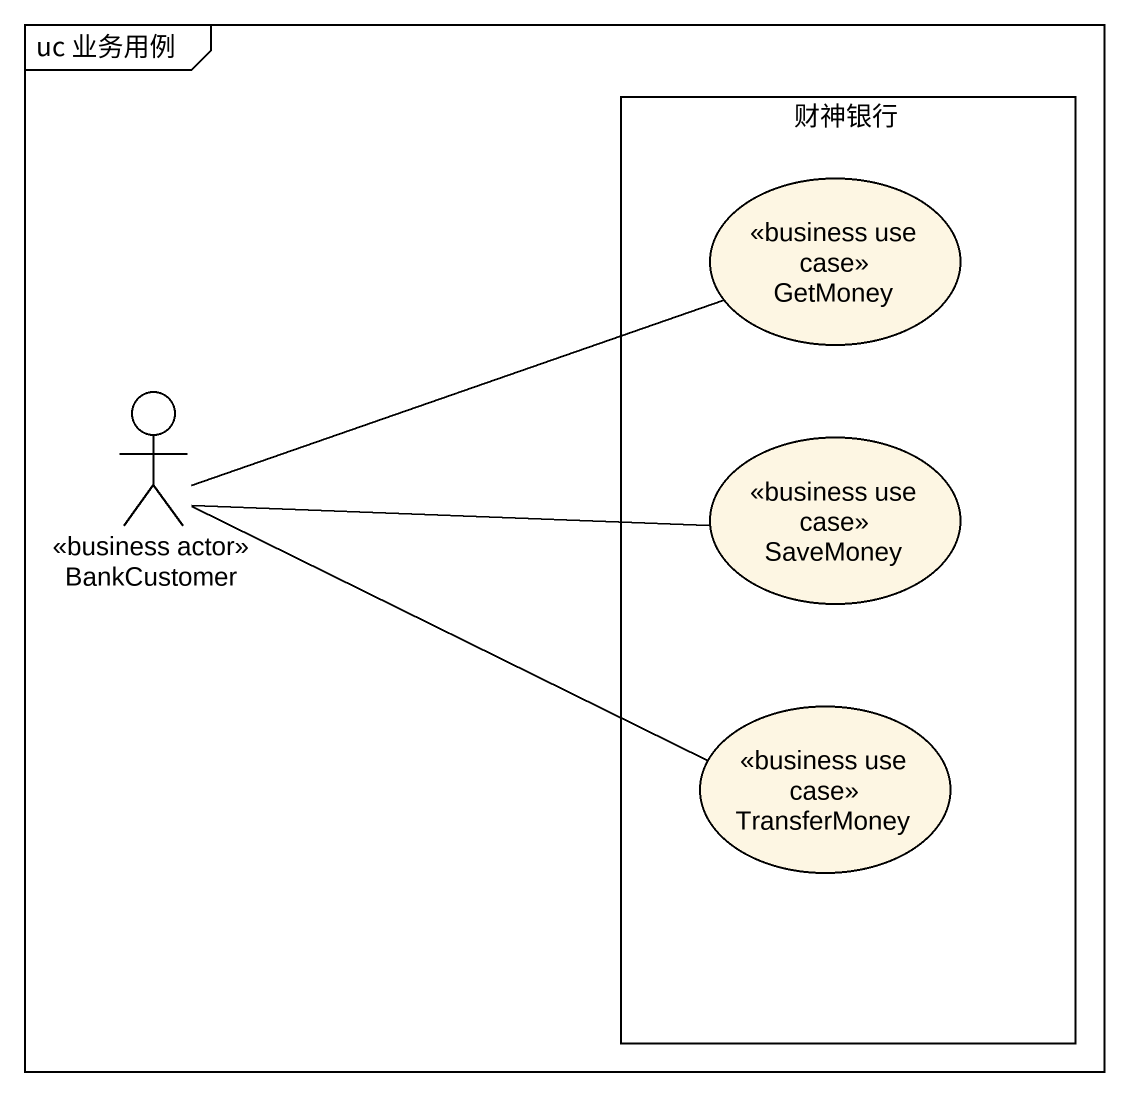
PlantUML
@startuml
mainframe uc 业务用例
rectangle 财神银行 {
  usecase GetMoney <<business use case>>
  usecase SaveMoney <<business use case>>
  usecase TransferMoney <<business use case>>
}
actor BankCustomer <<business actor>>
BankCustomer -right- GetMoney
BankCustomer -right- SaveMoney
BankCustomer -right- TransferMoney
@enduml
